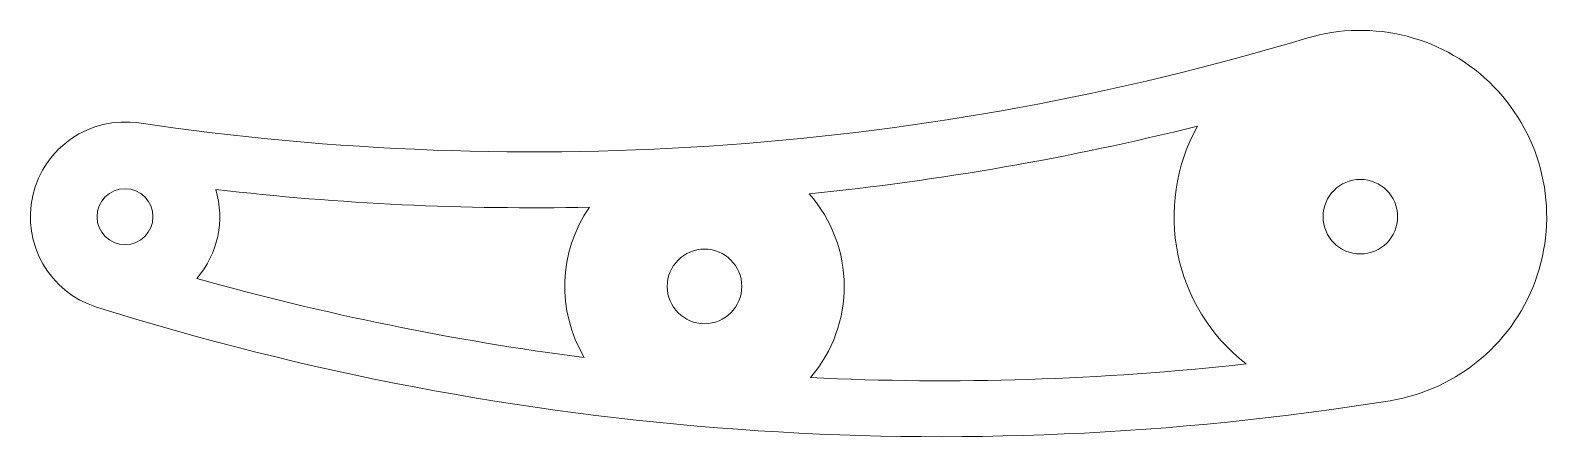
# Model space of a CAD drawing. Header units: millimetres. Extents: x -5.1 to 76.3, y -11.8 to 10.
import ezdxf

# ---------------------------------------------------------------- set-up
doc = ezdxf.new("R2010")
doc.units = ezdxf.units.MM

msp = doc.modelspace()

# ---------------------------------------------------------------- linework, layer by layer
at = {"color": 7, "linetype": 'Continuous', "lineweight": 15}
for centre, radius in [((66.3, 0), 2), ((0, 0), 1.5), ((31.1, -3.74), 2)]:
    msp.add_circle(centre, radius, dxfattribs=at)
for centre, radius, start, end in [((66.3, 0), 10, 279.16391, 106.69543), ((21.862, 148.164), 144.685, 261.60659, 286.69543), ((0, 0), 5.083, 81.60659, 252.55927), ((21.862, 148.164), 147.685, 275.77356, 283.98801), ((66.3, 0), 10, 150.93039, 232.15978), ((0, 0), 5.083, 319.26939, 16.69226), ((21.862, 148.164), 147.685, 263.39304, 271.18707), ((31.1, -3.74), 7.5, 319.24545, 41.48823), ((31.1, -3.74), 7.5, 145.4724, 210.61188), ((43.806, 139.438), 148.241, 254.36426, 262.57345), ((43.806, 139.438), 151.241, 252.55927, 279.16391), ((43.806, 139.438), 148.241, 267.28388, 276.33585)]:
    msp.add_arc(centre, radius, start, end, dxfattribs=at)

doc.saveas('drawing.dxf')
